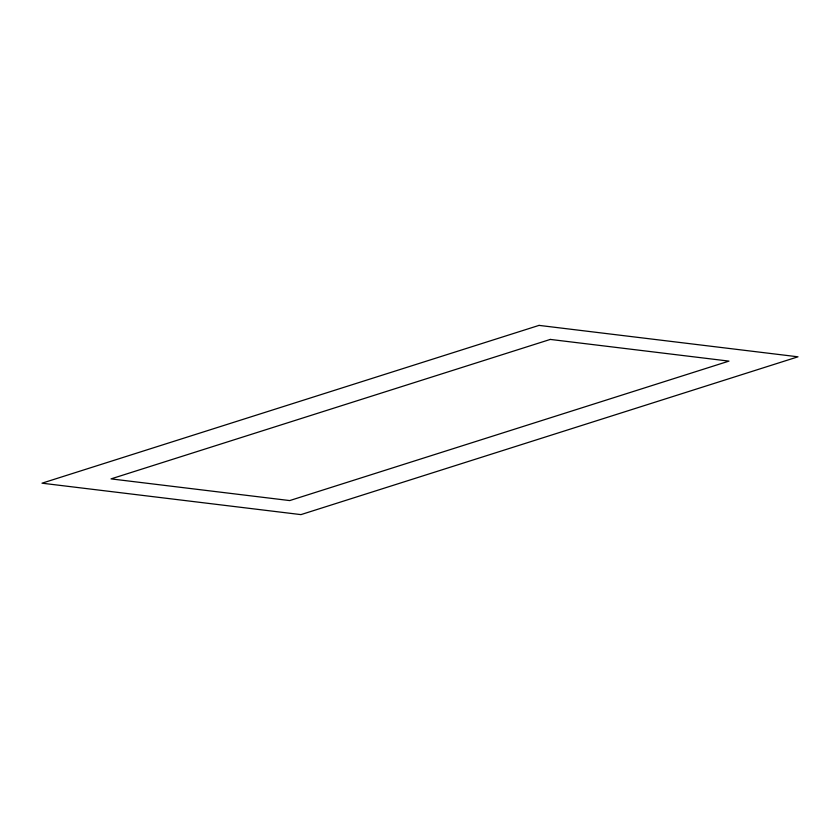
<?xml version="1.0" encoding="UTF-8"?>
<svg xmlns="http://www.w3.org/2000/svg" width="840" height="840" viewBox="0 0 840 840"><rect width="100%" height="100%" fill="white"/><g stroke="black" fill="none" stroke-linecap="round" stroke-linejoin="round"><path stroke-width="1.26" d="M539.049 325.385L42 483.189L300.951 514.615L798 356.811L539.049 325.385M550.295 339.423L111.027 478.884L289.706 500.577L728.973 361.116L550.295 339.423"/></g></svg>
